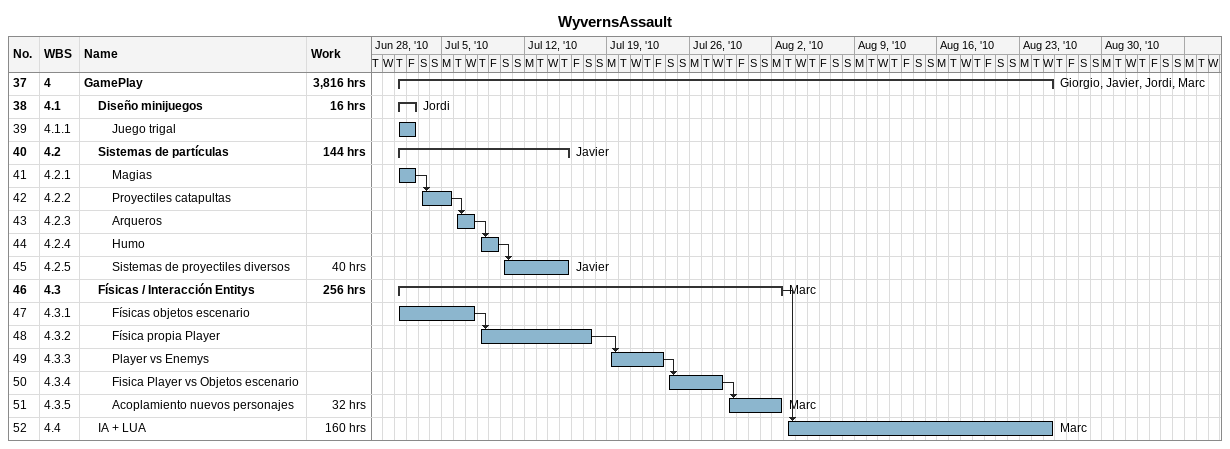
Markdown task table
WyvernsAssault

| ID | WBS | Task | Start | Finish | Predecessors | Resources | Work (h) |
|---|---|---|---|---|---|---|---|
| 37 | 4 | **GamePlay** | 2010-07-01 | 2010-08-25 |  | Giorgio, Javier, Jordi, Marc | 3816 |
| 38 | 4.1 | **Diseño minijuegos** | 2010-07-01 | 2010-07-02 |  | Jordi | 16 |
| 39 | 4.1.1 | Juego trigal | 2010-07-01 | 2010-07-02 |  |  |  |
| 40 | 4.2 | **Sistemas de partículas** | 2010-07-01 | 2010-07-15 |  | Javier | 144 |
| 41 | 4.2.1 | Magias | 2010-07-01 | 2010-07-02 |  |  |  |
| 42 | 4.2.2 | Proyectiles catapultas | 2010-07-03 | 2010-07-05 | 41 |  |  |
| 43 | 4.2.3 | Arqueros | 2010-07-06 | 2010-07-07 | 42 |  |  |
| 44 | 4.2.4 | Humo | 2010-07-08 | 2010-07-09 | 43 |  |  |
| 45 | 4.2.5 | Sistemas de proyectiles diversos | 2010-07-10 | 2010-07-15 | 44 | Javier | 40 |
| 46 | 4.3 | **Físicas / Interacción Entitys** | 2010-07-01 | 2010-08-02 |  | Marc | 256 |
| 47 | 4.3.1 | Físicas objetos escenario | 2010-07-01 | 2010-07-07 |  |  |  |
| 48 | 4.3.2 | Física propia Player | 2010-07-08 | 2010-07-17 | 47 |  |  |
| 49 | 4.3.3 | Player vs Enemys | 2010-07-19 | 2010-07-23 | 48 |  |  |
| 50 | 4.3.4 | Fisica Player vs Objetos escenario | 2010-07-24 | 2010-07-28 | 49 |  |  |
| 51 | 4.3.5 | Acoplamiento nuevos personajes | 2010-07-29 | 2010-08-02 | 50 | Marc | 32 |
| 52 | 4.4 | IA + LUA | 2010-08-03 | 2010-08-25 | 46 | Marc | 160 |
